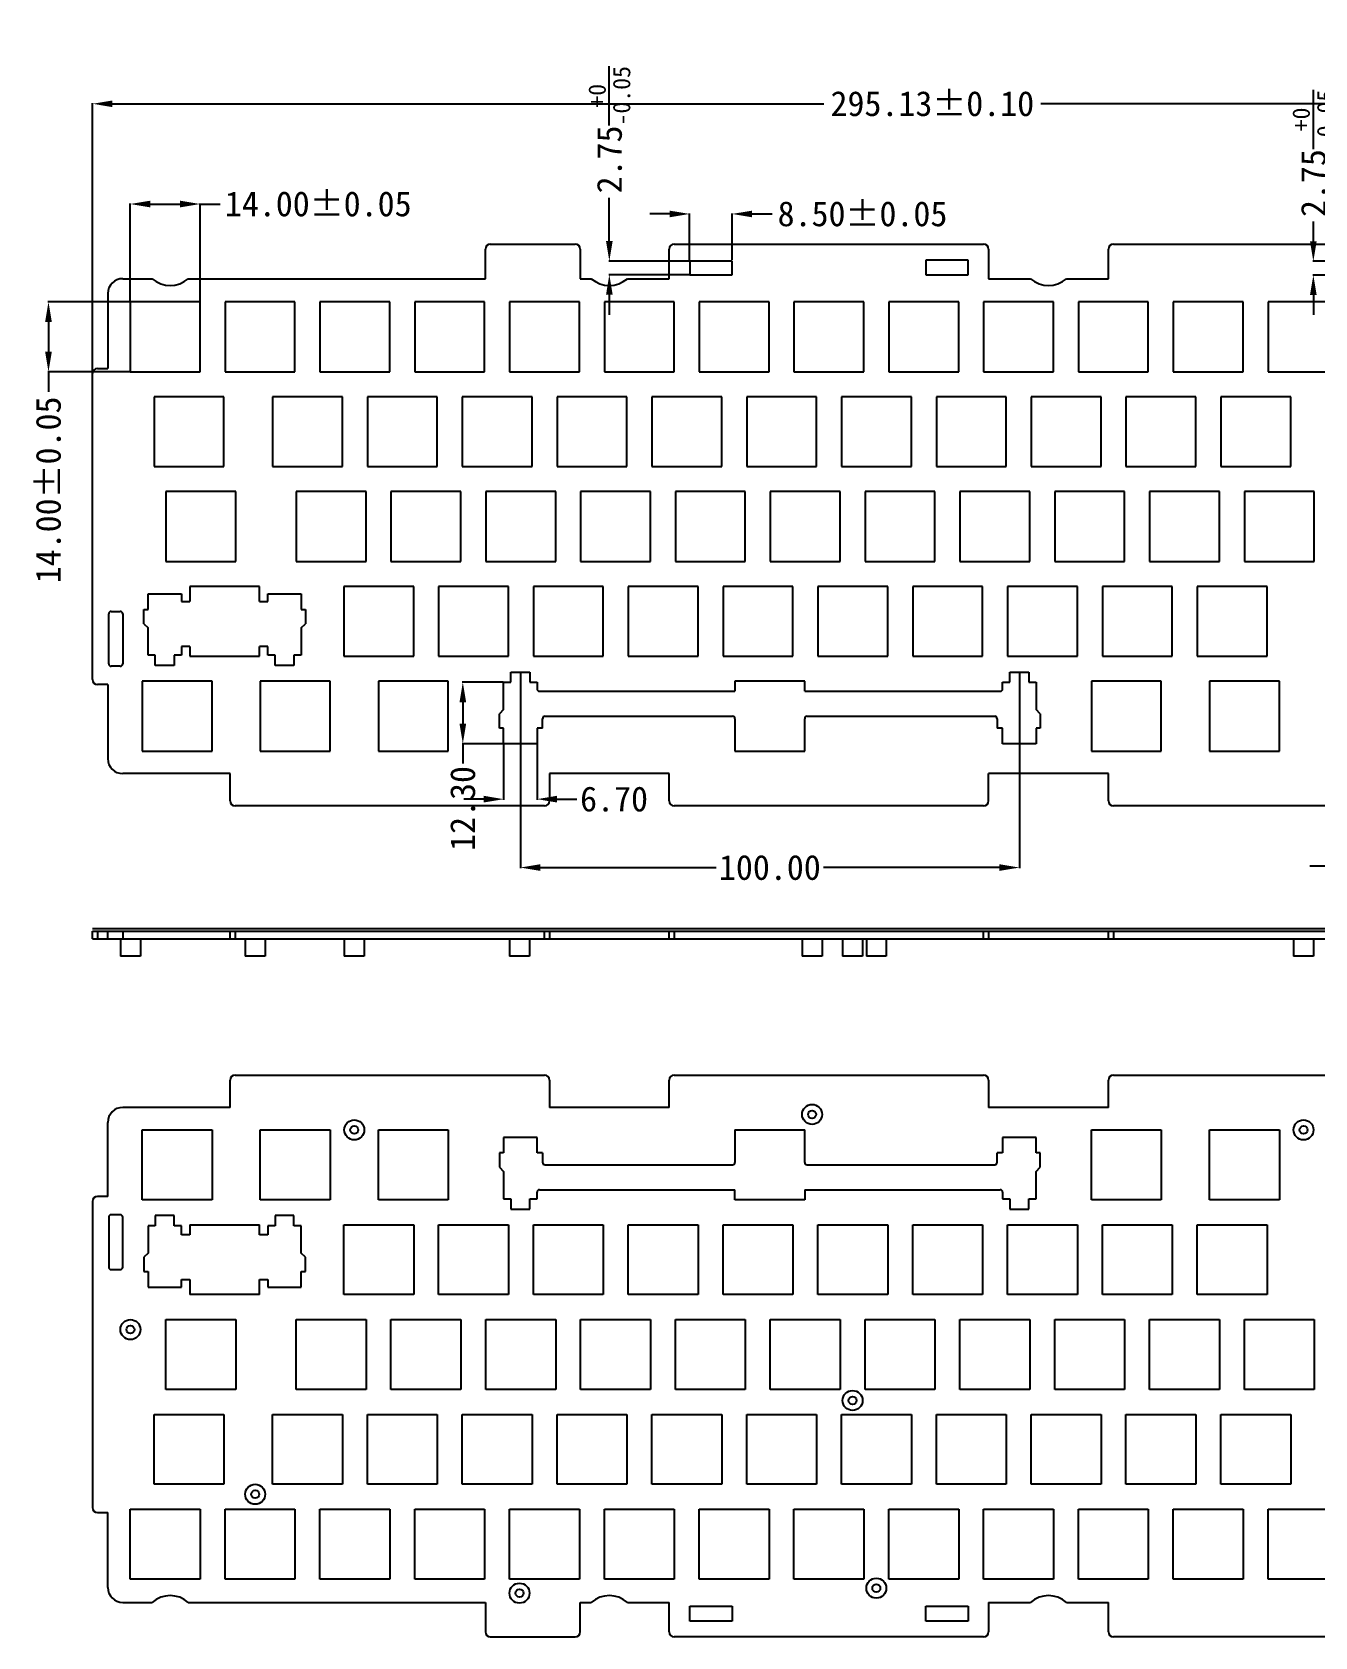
# Model space of a CAD drawing. Header units: millimetres. Extents: x 511 to 925, y -78 to 244.
# Drawn here: x 511.3 to 768.4, y -78 to 243.5 of the extents above; entities that cross this region are included whole.
import ezdxf

# ---------------------------------------------------------------- set-up
doc = ezdxf.new("R2010")
doc.units = ezdxf.units.MM
doc.header["$LTSCALE"] = 16.335
doc.header["$PDMODE"] = 3
doc.header["$PDSIZE"] = 0.3125
doc.layers.get('0').update_dxf_attribs({"linetype": 'CONTINUOUS'})
doc.layers.get('Defpoints').update_dxf_attribs({"linetype": 'CONTINUOUS'})
doc.styles.get("Standard").update_dxf_attribs({"font": ''})
doc.styles.get('Standard').set_extended_font_data('SimSun')
doc.dimstyles.get("Standard").update_dxf_attribs({"dimtxt": 0.15625, "dimasz": 0.1875, "dimexe": 0.125, "dimexo": 0.0625, "dimtad": 0, "dimtih": 1, "dimtoh": 1, "dimdsep": 46, "dimtxsty": 'Standard', "dimcen": 0.09, "dimazin": 2, "dimtp": 0.01, "dimtm": 0.01, "dimtfac": 1, "dimtofl": 0, "dimtmove": 0, "dimatfit": 3, "dimfxl": 1, "dimtolj": 1, "dimarcsym": 0})

# ---------------------------------------------------------------- blocks, each defined once
blk = doc.blocks.new('*D2')
at = {"color": 252, "lineweight": -2, "transparency": 16777216}
for p, q in [((523.44, 175.17), (523.44, 229.27)), ((527.44, 229.15), (670.01, 229.15)), ((814.57, 229.15), (713.44, 229.15)), ((818.57, 175.17), (818.57, 229.27))]:
    blk.add_line(p, q, dxfattribs=at)
at = {"color": 252, "transparency": 16777216}
for points in [[(527.44, 229.81), (527.44, 228.48), (523.44, 229.15)], [(814.57, 229.81), (814.57, 228.48), (818.57, 229.15)]]:
    blk.add_solid(points, dxfattribs=at)
at = {"layer": 'Defpoints', "color": 0, "transparency": 16777216}
for p in [(818.57, 229.15), (523.44, 175.11), (818.57, 175.11)]:
    blk.add_point(p, dxfattribs=at)
at = {"color": 4, "transparency": 16777216, "insert": (691.73, 229.15), "char_height": 5, "attachment_point": 5}
blk.add_mtext('\\A1;295.13%%P0.10', dxfattribs=at)
blk = doc.blocks.new('*D24')
at = {"color": 252, "lineweight": -2, "transparency": 16777216}
for p, q in [((639.1, 207.08), (635.1, 207.08)), ((643.1, 197.91), (643.1, 207.2)), ((651.6, 197.91), (651.6, 207.2)), ((655.6, 207.08), (659.6, 207.08))]:
    blk.add_line(p, q, dxfattribs=at)
at = {"color": 252, "transparency": 16777216}
for points in [[(639.1, 207.74), (639.1, 206.41), (643.1, 207.08)], [(655.6, 207.74), (655.6, 206.41), (651.6, 207.08)]]:
    blk.add_solid(points, dxfattribs=at)
at = {"layer": 'Defpoints', "color": 0, "transparency": 16777216}
for p in [(651.6, 207.08), (643.1, 197.85), (651.6, 197.85)]:
    blk.add_point(p, dxfattribs=at)
at = {"color": 4, "transparency": 16777216, "insert": (677.73, 207.08), "char_height": 5, "attachment_point": 5}
blk.add_mtext('\\A1;8.50%%P0.05', dxfattribs=at)
blk = doc.blocks.new('*D25')
at = {"color": 252, "lineweight": -2, "transparency": 16777216}
for p, q in [((627, 201.65), (627, 210.33)), ((643.04, 197.65), (626.88, 197.65)), ((643.04, 194.9), (626.88, 194.9)), ((627, 190.9), (627, 186.9))]:
    blk.add_line(p, q, dxfattribs=at)
at = {"color": 252, "transparency": 16777216}
for points in [[(626.34, 201.65), (627.67, 201.65), (627, 197.65)], [(626.34, 190.9), (627.67, 190.9), (627, 194.9)]]:
    blk.add_solid(points, dxfattribs=at)
at = {"layer": 'Defpoints', "color": 0, "transparency": 16777216}
for p in [(643.1, 197.65), (627, 194.9), (643.1, 194.9)]:
    blk.add_point(p, dxfattribs=at)
at = {"color": 4, "transparency": 16777216, "insert": (627, 223.95), "char_height": 5, "attachment_point": 5, "rotation": 90}
blk.add_mtext('\\A1;2.75{\\H0.7x;\\S+0/-0.05;}', dxfattribs=at)
blk = doc.blocks.new('*D18')
at = {"color": 252, "lineweight": -2, "transparency": 16777216}
for p, q in [((531, 189.52), (531, 209.19)), ((535, 209.07), (541, 209.07)), ((545, 189.52), (545, 209.19)), ((545, 209.07), (549, 209.07))]:
    blk.add_line(p, q, dxfattribs=at)
at = {"color": 252, "transparency": 16777216}
for points in [[(535, 209.73), (535, 208.4), (531, 209.07)], [(541, 209.73), (541, 208.4), (545, 209.07)]]:
    blk.add_solid(points, dxfattribs=at)
at = {"layer": 'Defpoints', "color": 0, "transparency": 16777216}
for p in [(545, 209.07), (531, 189.46), (545, 189.46)]:
    blk.add_point(p, dxfattribs=at)
at = {"color": 4, "transparency": 16777216, "insert": (568.67, 209.07), "char_height": 5, "attachment_point": 5}
blk.add_mtext('\\A1;14.00%%P0.05', dxfattribs=at)
blk = doc.blocks.new('*D19')
at = {"color": 252, "lineweight": -2, "transparency": 16777216}
for p, q in [((530.94, 189.46), (514.49, 189.46)), ((514.61, 185.46), (514.61, 179.46)), ((530.94, 175.46), (514.49, 175.46)), ((514.61, 175.46), (514.61, 171.46))]:
    blk.add_line(p, q, dxfattribs=at)
at = {"color": 252, "transparency": 16777216}
for points in [[(513.94, 185.46), (515.28, 185.46), (514.61, 189.46)], [(513.94, 179.46), (515.28, 179.46), (514.61, 175.46)]]:
    blk.add_solid(points, dxfattribs=at)
at = {"layer": 'Defpoints', "color": 0, "transparency": 16777216}
for p in [(531, 189.46), (514.61, 175.46), (531, 175.46)]:
    blk.add_point(p, dxfattribs=at)
at = {"color": 4, "transparency": 16777216, "insert": (514.61, 151.8), "char_height": 5, "attachment_point": 5, "rotation": 90}
blk.add_mtext('\\A1;14.00%%P0.05', dxfattribs=at)
blk = doc.blocks.new('*D20')
at = {"color": 252, "lineweight": -2, "transparency": 16777216}
for p, q in [((605.76, 113.26), (597.52, 113.26)), ((597.64, 109.26), (597.64, 104.96)), ((605.76, 100.96), (597.52, 100.96)), ((597.64, 100.96), (597.64, 96.96))]:
    blk.add_line(p, q, dxfattribs=at)
at = {"color": 252, "transparency": 16777216}
for points in [[(596.98, 109.26), (598.31, 109.26), (597.64, 113.26)], [(596.98, 104.96), (598.31, 104.96), (597.64, 100.96)]]:
    blk.add_solid(points, dxfattribs=at)
at = {"layer": 'Defpoints', "color": 0, "transparency": 16777216}
for p in [(605.82, 113.26), (597.64, 100.96), (605.82, 100.96)]:
    blk.add_point(p, dxfattribs=at)
at = {"color": 4, "transparency": 16777216, "insert": (597.64, 87.98), "char_height": 5, "attachment_point": 5, "rotation": 90}
blk.add_mtext('\\A1;12.30', dxfattribs=at)
blk = doc.blocks.new('*D21')
at = {"color": 252, "lineweight": -2, "transparency": 16777216}
for p, q in [((605.82, 100.9), (605.82, 89.73)), ((612.52, 100.9), (612.52, 89.73)), ((601.82, 89.85), (597.82, 89.85)), ((616.52, 89.85), (620.52, 89.85))]:
    blk.add_line(p, q, dxfattribs=at)
at = {"color": 252, "transparency": 16777216}
for points in [[(601.82, 90.52), (601.82, 89.18), (605.82, 89.85)], [(616.52, 90.52), (616.52, 89.18), (612.52, 89.85)]]:
    blk.add_solid(points, dxfattribs=at)
at = {"layer": 'Defpoints', "color": 0, "transparency": 16777216}
for p in [(605.82, 100.96), (612.52, 100.96), (612.52, 89.85)]:
    blk.add_point(p, dxfattribs=at)
at = {"color": 4, "transparency": 16777216, "insert": (627.95, 89.85), "char_height": 5, "attachment_point": 5}
blk.add_mtext('\\A1;6.70', dxfattribs=at)
blk = doc.blocks.new('*D22')
at = {"color": 252, "lineweight": -2, "transparency": 16777216}
for p, q in [((609.17, 115.25), (609.17, 76.02)), ((709.17, 115.25), (709.17, 76.02)), ((613.17, 76.14), (648.4, 76.14)), ((705.17, 76.14), (669.93, 76.14))]:
    blk.add_line(p, q, dxfattribs=at)
at = {"color": 252, "transparency": 16777216}
for points in [[(613.17, 76.81), (613.17, 75.48), (609.17, 76.14)], [(705.17, 76.81), (705.17, 75.48), (709.17, 76.14)]]:
    blk.add_solid(points, dxfattribs=at)
at = {"layer": 'Defpoints', "color": 0, "transparency": 16777216}
for p in [(609.17, 115.31), (709.17, 115.31), (709.17, 76.14)]:
    blk.add_point(p, dxfattribs=at)
at = {"color": 4, "transparency": 16777216, "insert": (659.17, 76.14), "char_height": 5, "attachment_point": 5}
blk.add_mtext('\\A1;100.00', dxfattribs=at)
blk = doc.blocks.new('*D23')
at = {"color": 252, "lineweight": -2, "transparency": 16777216}
for p, q in [((775.4, 116.55), (775.4, 76.32)), ((799.4, 116.55), (799.4, 76.32)), ((771.4, 76.45), (767.4, 76.45)), ((803.4, 76.45), (807.4, 76.45))]:
    blk.add_line(p, q, dxfattribs=at)
at = {"color": 252, "transparency": 16777216}
for points in [[(771.4, 77.11), (771.4, 75.78), (775.4, 76.45)], [(803.4, 77.11), (803.4, 75.78), (799.4, 76.45)]]:
    blk.add_solid(points, dxfattribs=at)
at = {"layer": 'Defpoints', "color": 0, "transparency": 16777216}
for p in [(775.4, 116.61), (799.4, 116.61), (799.4, 76.45)]:
    blk.add_point(p, dxfattribs=at)
at = {"color": 4, "transparency": 16777216, "insert": (787.4, 76.45), "char_height": 5, "attachment_point": 5}
blk.add_mtext('\\A1;24.00', dxfattribs=at)
blk = doc.blocks.new('*D27')
at = {"color": 252, "lineweight": -2, "transparency": 16777216}
for p, q in [((768.08, 201.59), (768.08, 205.59)), ((781.04, 197.59), (767.95, 197.59)), ((781.04, 194.84), (767.95, 194.84)), ((768.08, 190.84), (768.08, 186.84))]:
    blk.add_line(p, q, dxfattribs=at)
at = {"color": 252, "transparency": 16777216}
for points in [[(767.41, 201.59), (768.74, 201.59), (768.08, 197.59)], [(767.41, 190.84), (768.74, 190.84), (768.08, 194.84)]]:
    blk.add_solid(points, dxfattribs=at)
at = {"layer": 'Defpoints', "color": 0, "transparency": 16777216}
for p in [(768.08, 197.59), (781.1, 197.59), (781.1, 194.84)]:
    blk.add_point(p, dxfattribs=at)
at = {"color": 4, "transparency": 16777216, "insert": (768.08, 219.21), "char_height": 5, "attachment_point": 5, "rotation": 90}
blk.add_mtext('\\A1;2.75{\\H0.7x;\\S+0/-0.05;}', dxfattribs=at)

msp = doc.modelspace()

# ---------------------------------------------------------------- linework, layer by layer
at = {"color": 7, "linetype": 'Continuous'}
for p, q in [((602.155, 194.11), (602.155, 200.027)), ((603.155, 201.027), (620.155, 201.027)), ((621.155, 200.027), (621.155, 194.11)), ((639.005, 194.11), (639.005, 200.027)), ((640.005, 201.027), (702.005, 201.027)), ((703.005, 200.027), (703.005, 194.11)), ((727.005, 194.11), (727.005, 200.027)), ((728.005, 201.027), (790.005, 201.027)), ((643.105, 197.652), (643.105, 194.902)), ((651.605, 197.652), (643.105, 197.652)), ((651.605, 194.902), (651.605, 197.652)), ((690.43, 197.852), (690.43, 194.902)), ((698.905, 197.852), (690.43, 197.852)), ((698.905, 194.902), (698.905, 197.852)), ((529.505, 194.11), (535.395, 194.11)), ((542.614, 194.11), (602.155, 194.11)), ((621.155, 194.11), (623.395, 194.11)), ((630.614, 194.11), (639.005, 194.11)), ((643.105, 194.902), (651.605, 194.902)), ((690.43, 194.902), (698.905, 194.902)), ((703.005, 194.11), (711.395, 194.11)), ((718.614, 194.11), (727.005, 194.11)), ((526.505, 191.11), (526.505, 176.11)), ((531.005, 189.46), (531.005, 175.46)), ((545.005, 189.46), (531.005, 189.46)), ((545.005, 175.46), (545.005, 189.46)), ((550.005, 189.46), (550.005, 175.46)), ((564.005, 189.46), (550.005, 189.46)), ((564.005, 175.46), (564.005, 189.46)), ((569.005, 189.46), (569.005, 175.46)), ((583.005, 189.46), (569.005, 189.46)), ((583.005, 175.46), (583.005, 189.46)), ((588.005, 189.46), (588.005, 175.46)), ((602.005, 189.46), (588.005, 189.46)), ((602.005, 175.46), (602.005, 189.46)), ((607.005, 189.46), (607.005, 175.46)), ((621.005, 189.46), (607.005, 189.46)), ((621.005, 175.46), (621.005, 189.46)), ((626.005, 189.46), (626.005, 175.46)), ((640.005, 189.46), (626.005, 189.46)), ((640.005, 175.46), (640.005, 189.46)), ((645.005, 189.46), (645.005, 175.46)), ((659.005, 189.46), (645.005, 189.46)), ((659.005, 175.46), (659.005, 189.46)), ((664.005, 189.46), (664.005, 175.46)), ((678.005, 189.46), (664.005, 189.46)), ((678.005, 175.46), (678.005, 189.46)), ((683.005, 189.46), (683.005, 175.46)), ((697.005, 189.46), (683.005, 189.46)), ((697.005, 175.46), (697.005, 189.46)), ((702.005, 189.46), (702.005, 175.46)), ((716.005, 189.46), (702.005, 189.46)), ((716.005, 175.46), (716.005, 189.46)), ((721.005, 189.46), (721.005, 175.46)), ((735.005, 189.46), (721.005, 189.46)), ((735.005, 175.46), (735.005, 189.46)), ((754.005, 189.46), (740.005, 189.46)), ((740.005, 189.46), (740.005, 175.46)), ((754.005, 175.46), (754.005, 189.46)), ((773.005, 189.46), (759.005, 189.46)), ((759.005, 189.46), (759.005, 175.46)), ((523.438, 113.81), (523.438, 175.11)), ((524.438, 176.11), (526.505, 176.11)), ((531.005, 175.46), (545.005, 175.46)), ((550.005, 175.46), (564.005, 175.46)), ((569.005, 175.46), (583.005, 175.46)), ((588.005, 175.46), (602.005, 175.46)), ((607.005, 175.46), (621.005, 175.46)), ((626.005, 175.46), (640.005, 175.46)), ((645.005, 175.46), (659.005, 175.46)), ((664.005, 175.46), (678.005, 175.46)), ((683.005, 175.46), (697.005, 175.46)), ((702.005, 175.46), (716.005, 175.46)), ((721.005, 175.46), (735.005, 175.46)), ((740.005, 175.46), (754.005, 175.46)), ((759.005, 175.46), (773.005, 175.46)), ((535.77, 170.46), (535.77, 156.46)), ((549.77, 170.46), (535.77, 170.46)), ((549.77, 156.46), (549.77, 170.46)), ((559.535, 170.46), (559.535, 156.46)), ((573.535, 170.46), (559.535, 170.46)), ((573.535, 156.46), (573.535, 170.46)), ((578.535, 170.46), (578.535, 156.46)), ((592.535, 170.46), (578.535, 170.46)), ((592.535, 156.46), (592.535, 170.46)), ((597.535, 170.46), (597.535, 156.46)), ((611.535, 170.46), (597.535, 170.46)), ((611.535, 156.46), (611.535, 170.46)), ((616.535, 170.46), (616.535, 156.46)), ((630.535, 170.46), (616.535, 170.46)), ((630.535, 156.46), (630.535, 170.46)), ((635.535, 170.46), (635.535, 156.46)), ((649.535, 170.46), (635.535, 170.46)), ((649.535, 156.46), (649.535, 170.46)), ((654.535, 170.46), (654.535, 156.46)), ((668.535, 170.46), (654.535, 170.46)), ((668.535, 156.46), (668.535, 170.46)), ((673.535, 170.46), (673.535, 156.46)), ((687.535, 170.46), (673.535, 170.46)), ((687.535, 156.46), (687.535, 170.46)), ((692.535, 170.46), (692.535, 156.46)), ((706.535, 170.46), (692.535, 170.46)), ((706.535, 156.46), (706.535, 170.46)), ((725.535, 170.46), (711.535, 170.46)), ((711.535, 170.46), (711.535, 156.46)), ((725.535, 156.46), (725.535, 170.46)), ((744.535, 170.46), (730.535, 170.46)), ((730.535, 170.46), (730.535, 156.46)), ((744.535, 156.46), (744.535, 170.46)), ((763.535, 170.46), (749.535, 170.46)), ((749.535, 170.46), (749.535, 156.46)), ((763.535, 156.46), (763.535, 170.46)), ((535.77, 156.46), (549.77, 156.46)), ((559.535, 156.46), (573.535, 156.46)), ((578.535, 156.46), (592.535, 156.46)), ((597.535, 156.46), (611.535, 156.46)), ((616.535, 156.46), (630.535, 156.46)), ((635.535, 156.46), (649.535, 156.46)), ((654.535, 156.46), (668.535, 156.46)), ((673.535, 156.46), (687.535, 156.46)), ((692.535, 156.46), (706.535, 156.46)), ((711.535, 156.46), (725.535, 156.46)), ((730.535, 156.46), (744.535, 156.46)), ((749.535, 156.46), (763.535, 156.46)), ((538.15, 151.46), (538.15, 137.46)), ((552.15, 151.46), (538.15, 151.46)), ((552.15, 137.46), (552.15, 151.46)), ((564.25, 151.46), (564.25, 137.46)), ((578.25, 151.46), (564.25, 151.46)), ((578.25, 137.46), (578.25, 151.46)), ((583.25, 151.46), (583.25, 137.46)), ((597.25, 151.46), (583.25, 151.46)), ((597.25, 137.46), (597.25, 151.46)), ((602.25, 151.46), (602.25, 137.46)), ((616.25, 151.46), (602.25, 151.46)), ((616.25, 137.46), (616.25, 151.46)), ((621.25, 151.46), (621.25, 137.46)), ((635.25, 151.46), (621.25, 151.46)), ((635.25, 137.46), (635.25, 151.46)), ((640.25, 151.46), (640.25, 137.46)), ((654.25, 151.46), (640.25, 151.46)), ((654.25, 137.46), (654.25, 151.46)), ((659.25, 151.46), (659.25, 137.46)), ((673.25, 151.46), (659.25, 151.46)), ((673.25, 137.46), (673.25, 151.46)), ((678.25, 151.46), (678.25, 137.46)), ((692.25, 151.46), (678.25, 151.46)), ((692.25, 137.46), (692.25, 151.46)), ((711.25, 151.46), (697.25, 151.46)), ((697.25, 151.46), (697.25, 137.46)), ((711.25, 137.46), (711.25, 151.46)), ((730.25, 151.46), (716.25, 151.46)), ((716.25, 151.46), (716.25, 137.46)), ((730.25, 137.46), (730.25, 151.46)), ((749.25, 151.46), (735.25, 151.46)), ((735.25, 151.46), (735.25, 137.46)), ((749.25, 137.46), (749.25, 151.46)), ((768.25, 151.46), (754.25, 151.46)), ((754.25, 151.46), (754.25, 137.46)), ((768.25, 137.46), (768.25, 151.46)), ((538.15, 137.46), (552.15, 137.46)), ((564.25, 137.46), (578.25, 137.46)), ((583.25, 137.46), (597.25, 137.46)), ((602.25, 137.46), (616.25, 137.46)), ((621.25, 137.46), (635.25, 137.46)), ((640.25, 137.46), (654.25, 137.46)), ((659.25, 137.46), (673.25, 137.46)), ((678.25, 137.46), (692.25, 137.46)), ((697.25, 137.46), (711.25, 137.46)), ((716.25, 137.46), (730.25, 137.46)), ((735.25, 137.46), (749.25, 137.46)), ((754.25, 137.46), (768.25, 137.46)), ((542.91, 132.46), (542.91, 129.46)), ((556.91, 132.46), (542.91, 132.46)), ((556.91, 129.46), (556.91, 132.46)), ((573.8, 132.46), (573.8, 118.46)), ((587.8, 132.46), (573.8, 132.46)), ((587.8, 118.46), (587.8, 132.46)), ((592.8, 132.46), (592.8, 118.46)), ((606.8, 132.46), (592.8, 132.46)), ((606.8, 118.46), (606.8, 132.46)), ((611.8, 132.46), (611.8, 118.46)), ((625.8, 132.46), (611.8, 132.46)), ((625.8, 118.46), (625.8, 132.46)), ((630.8, 132.46), (630.8, 118.46)), ((644.8, 132.46), (630.8, 132.46)), ((644.8, 118.46), (644.8, 132.46)), ((649.8, 132.46), (649.8, 118.46)), ((663.8, 132.46), (649.8, 132.46)), ((663.8, 118.46), (663.8, 132.46)), ((682.8, 132.46), (668.8, 132.46)), ((668.8, 132.46), (668.8, 118.46)), ((682.8, 118.46), (682.8, 132.46)), ((701.8, 132.46), (687.8, 132.46)), ((687.8, 132.46), (687.8, 118.46)), ((701.8, 118.46), (701.8, 132.46)), ((720.8, 132.46), (706.8, 132.46)), ((706.8, 132.46), (706.8, 118.46)), ((720.8, 118.46), (720.8, 132.46)), ((739.8, 132.46), (725.8, 132.46)), ((725.8, 132.46), (725.8, 118.46)), ((739.8, 118.46), (739.8, 132.46)), ((758.8, 132.46), (744.8, 132.46)), ((744.8, 132.46), (744.8, 118.46)), ((758.8, 118.46), (758.8, 132.46)), ((534.56, 127.86), (534.56, 130.96)), ((534.56, 130.96), (541.26, 130.96)), ((541.26, 130.96), (541.26, 129.46)), ((541.26, 129.46), (542.91, 129.46)), ((556.91, 129.46), (558.56, 129.46)), ((558.56, 129.46), (558.56, 130.96)), ((558.56, 130.96), (565.26, 130.96)), ((565.26, 130.96), (565.26, 127.86)), ((526.688, 116.96), (526.688, 126.96)), ((527.188, 127.46), (528.988, 127.46)), ((529.488, 126.96), (529.488, 116.96)), ((533.735, 124.96), (533.735, 127.86)), ((533.735, 127.86), (534.56, 127.86)), ((565.26, 127.86), (566.085, 127.86)), ((566.085, 127.86), (566.085, 124.96)), ((533.735, 124.96), (534.56, 124.135)), ((534.56, 118.66), (534.56, 124.135)), ((565.26, 124.135), (566.085, 124.96)), ((565.26, 124.135), (565.26, 118.66)), ((541.26, 120.46), (541.26, 118.66)), ((542.91, 120.46), (541.26, 120.46)), ((542.91, 120.46), (542.91, 118.46)), ((556.91, 118.46), (556.91, 120.46)), ((558.56, 120.46), (556.91, 120.46)), ((558.56, 118.66), (558.56, 120.46)), ((528.988, 116.46), (527.188, 116.46)), ((536.01, 118.66), (534.56, 118.66)), ((536.01, 116.61), (536.01, 118.66)), ((539.81, 116.61), (536.01, 116.61)), ((539.81, 118.66), (539.81, 116.61)), ((541.26, 118.66), (539.81, 118.66)), ((542.91, 118.46), (556.91, 118.46)), ((560.01, 118.66), (558.56, 118.66)), ((560.01, 116.61), (560.01, 118.66)), ((563.81, 116.61), (560.01, 116.61)), ((563.81, 118.66), (563.81, 116.61)), ((565.26, 118.66), (563.81, 118.66)), ((573.8, 118.46), (587.8, 118.46)), ((592.8, 118.46), (606.8, 118.46)), ((611.8, 118.46), (625.8, 118.46)), ((630.8, 118.46), (644.8, 118.46)), ((649.8, 118.46), (663.8, 118.46)), ((668.8, 118.46), (682.8, 118.46)), ((687.8, 118.46), (701.8, 118.46)), ((706.8, 118.46), (720.8, 118.46)), ((725.8, 118.46), (739.8, 118.46)), ((744.8, 118.46), (758.8, 118.46)), ((526.505, 112.81), (524.438, 112.81)), ((526.505, 112.81), (526.505, 97.96)), ((533.385, 113.46), (533.385, 99.46)), ((547.385, 113.46), (533.385, 113.46)), ((547.385, 99.46), (547.385, 113.46)), ((557.055, 113.46), (557.055, 99.46)), ((571.055, 113.46), (557.055, 113.46)), ((571.055, 99.46), (571.055, 113.46)), ((580.725, 113.46), (580.725, 99.46)), ((594.725, 113.46), (580.725, 113.46)), ((594.725, 99.46), (594.725, 113.46)), ((605.82, 107.785), (605.82, 113.26)), ((605.82, 113.26), (607.27, 113.26)), ((607.27, 113.26), (607.27, 115.31)), ((607.27, 115.31), (611.07, 115.31)), ((611.07, 115.31), (611.07, 113.26)), ((611.07, 113.26), (612.52, 113.26)), ((612.52, 113.26), (612.52, 111.96)), ((666.17, 113.46), (652.17, 113.46)), ((652.17, 113.46), (652.17, 111.46)), ((666.17, 111.46), (666.17, 113.46)), ((705.82, 113.26), (707.27, 113.26)), ((705.82, 111.96), (705.82, 113.26)), ((707.27, 115.31), (711.07, 115.31)), ((707.27, 113.26), (707.27, 115.31)), ((711.07, 115.31), (711.07, 113.26)), ((711.07, 113.26), (712.52, 113.26)), ((712.52, 113.26), (712.52, 107.785)), ((737.615, 113.46), (723.615, 113.46)), ((723.615, 113.46), (723.615, 99.46)), ((737.615, 99.46), (737.615, 113.46)), ((761.285, 113.46), (747.285, 113.46)), ((747.285, 113.46), (747.285, 99.46)), ((761.285, 99.46), (761.285, 113.46)), ((613.02, 111.46), (652.17, 111.46)), ((666.17, 111.46), (705.32, 111.46)), ((605.82, 107.785), (604.995, 106.96)), ((604.995, 104.06), (604.995, 106.96)), ((614.12, 106.46), (651.67, 106.46)), ((666.67, 106.46), (704.22, 106.46)), ((713.345, 106.96), (712.52, 107.785)), ((713.345, 106.96), (713.345, 104.06)), ((605.82, 104.06), (604.995, 104.06)), ((605.82, 100.96), (605.82, 104.06)), ((612.52, 104.06), (612.52, 100.96)), ((613.62, 104.06), (612.52, 104.06)), ((613.62, 104.06), (613.62, 105.96)), ((652.17, 105.96), (652.17, 99.46)), ((666.17, 99.46), (666.17, 105.96)), ((704.72, 105.96), (704.72, 104.06)), ((705.82, 104.06), (704.72, 104.06)), ((705.82, 100.96), (705.82, 104.06)), ((713.345, 104.06), (712.52, 104.06)), ((712.52, 104.06), (712.52, 100.96)), ((612.52, 100.96), (605.82, 100.96)), ((712.52, 100.96), (705.82, 100.96)), ((533.385, 99.46), (547.385, 99.46)), ((557.055, 99.46), (571.055, 99.46)), ((580.725, 99.46), (594.725, 99.46)), ((652.17, 99.46), (666.17, 99.46)), ((723.615, 99.46), (737.615, 99.46)), ((747.285, 99.46), (761.285, 99.46)), ((551.005, 94.96), (529.505, 94.96)), ((551.005, 89.494), (551.005, 94.96)), ((615.005, 94.96), (615.005, 89.494)), ((639.005, 94.96), (615.005, 94.96)), ((639.005, 89.494), (639.005, 94.96)), ((727.005, 94.96), (703.005, 94.96)), ((703.005, 89.494), (703.005, 94.96)), ((727.005, 89.494), (727.005, 94.96)), ((614.005, 88.494), (552.005, 88.494)), ((702.005, 88.494), (640.005, 88.494)), ((790.005, 88.494), (728.005, 88.494)), ((523.438, 61.894), (523.438, 63.394)), ((523.438, 63.394), (818.571, 63.394)), ((523.438, 61.894), (818.571, 61.894)), ((524.438, 63.394), (524.438, 61.894)), ((526.505, 61.894), (526.505, 63.394)), ((529.038, 61.894), (529.038, 58.394)), ((529.505, 63.394), (529.505, 61.894)), ((533.038, 61.894), (533.038, 58.394)), ((551.005, 61.894), (551.005, 63.394)), ((552.005, 63.394), (552.005, 61.894)), ((554.035, 61.894), (554.035, 58.394)), ((558.035, 61.894), (558.035, 58.394)), ((573.895, 61.894), (573.895, 58.394)), ((577.895, 61.894), (577.895, 58.394)), ((607.005, 61.894), (607.005, 58.394)), ((611.005, 61.894), (611.005, 58.394)), ((614.005, 61.894), (614.005, 63.394)), ((615.005, 63.394), (615.005, 61.894)), ((639.005, 61.894), (639.005, 63.394)), ((640.005, 63.394), (640.005, 61.894)), ((665.63, 61.894), (665.63, 58.394)), ((669.63, 61.894), (669.63, 58.394)), ((673.75, 61.894), (673.75, 58.394)), ((677.75, 61.894), (677.75, 58.394)), ((678.505, 61.894), (678.505, 58.394)), ((682.505, 61.894), (682.505, 58.394)), ((702.005, 61.894), (702.005, 63.394)), ((703.005, 63.394), (703.005, 61.894)), ((727.005, 61.894), (727.005, 63.394)), ((728.005, 63.394), (728.005, 61.894)), ((764.115, 61.894), (764.115, 58.394)), ((768.115, 61.894), (768.115, 58.394)), ((533.038, 58.394), (529.038, 58.394)), ((558.035, 58.394), (554.035, 58.394)), ((577.895, 58.394), (573.895, 58.394)), ((611.005, 58.394), (607.005, 58.394)), ((669.63, 58.394), (665.63, 58.394)), ((677.75, 58.394), (673.75, 58.394)), ((682.505, 58.394), (678.505, 58.394)), ((768.115, 58.394), (764.115, 58.394)), ((551.005, 28.093), (551.005, 33.559)), ((552.005, 34.559), (614.005, 34.559)), ((615.005, 33.559), (615.005, 28.093)), ((639.005, 28.093), (639.005, 33.559)), ((640.005, 34.559), (702.005, 34.559)), ((703.005, 33.559), (703.005, 28.093)), ((727.005, 28.093), (727.005, 33.559)), ((728.005, 34.559), (790.005, 34.559)), ((551.005, 28.093), (529.505, 28.093)), ((639.005, 28.093), (615.005, 28.093)), ((727.005, 28.093), (703.005, 28.093)), ((526.505, 10.243), (526.505, 25.093)), ((533.385, 9.593), (533.385, 23.593)), ((533.385, 23.593), (547.385, 23.593)), ((547.385, 23.593), (547.385, 9.593)), ((557.055, 9.593), (557.055, 23.593)), ((557.055, 23.593), (571.055, 23.593)), ((571.055, 23.593), (571.055, 9.593)), ((580.725, 9.593), (580.725, 23.593)), ((580.725, 23.593), (594.725, 23.593)), ((594.725, 23.593), (594.725, 9.593)), ((652.17, 23.593), (652.17, 17.093)), ((652.17, 23.593), (666.17, 23.593)), ((666.17, 17.093), (666.17, 23.593)), ((723.615, 9.593), (723.615, 23.593)), ((723.615, 23.593), (737.615, 23.593)), ((737.615, 23.593), (737.615, 9.593)), ((747.285, 23.593), (761.285, 23.593)), ((747.285, 9.593), (747.285, 23.593)), ((761.285, 23.593), (761.285, 9.593)), ((605.82, 22.093), (605.82, 18.993)), ((612.52, 22.093), (605.82, 22.093)), ((612.52, 18.993), (612.52, 22.093)), ((705.82, 22.093), (705.82, 18.993)), ((712.52, 22.093), (705.82, 22.093)), ((712.52, 18.993), (712.52, 22.093)), ((604.995, 18.993), (604.995, 16.093)), ((605.82, 18.993), (604.995, 18.993)), ((604.995, 16.093), (605.82, 15.268)), ((613.62, 18.993), (612.52, 18.993)), ((613.62, 18.993), (613.62, 17.093)), ((614.12, 16.593), (651.67, 16.593)), ((666.67, 16.593), (704.22, 16.593)), ((704.72, 17.093), (704.72, 18.993)), ((705.82, 18.993), (704.72, 18.993)), ((713.345, 18.993), (712.52, 18.993)), ((712.52, 15.268), (713.345, 16.093)), ((713.345, 16.093), (713.345, 18.993)), ((605.82, 15.268), (605.82, 9.793)), ((712.52, 9.793), (712.52, 15.268)), ((526.505, 10.243), (524.438, 10.243)), ((605.82, 9.793), (607.27, 9.793)), ((607.27, 9.793), (607.27, 7.743)), ((611.07, 7.743), (611.07, 9.793)), ((611.07, 9.793), (612.52, 9.793)), ((612.52, 9.793), (612.52, 11.093)), ((613.02, 11.593), (652.17, 11.593)), ((652.17, 9.593), (652.17, 11.593)), ((666.17, 11.593), (666.17, 9.593)), ((666.17, 11.593), (705.32, 11.593)), ((705.82, 11.093), (705.82, 9.793)), ((705.82, 9.793), (707.27, 9.793)), ((707.27, 9.793), (707.27, 7.743)), ((711.07, 9.793), (712.52, 9.793)), ((711.07, 7.743), (711.07, 9.793)), ((523.438, 9.243), (523.438, -52.057)), ((528.988, 6.593), (527.188, 6.593)), ((547.385, 9.593), (533.385, 9.593)), ((536.01, 6.443), (536.01, 4.393)), ((539.81, 6.443), (536.01, 6.443)), ((539.81, 4.393), (539.81, 6.443)), ((571.055, 9.593), (557.055, 9.593)), ((560.01, 6.443), (560.01, 4.393)), ((563.81, 6.443), (560.01, 6.443)), ((563.81, 4.393), (563.81, 6.443)), ((594.725, 9.593), (580.725, 9.593)), ((607.27, 7.743), (611.07, 7.743)), ((666.17, 9.593), (652.17, 9.593)), ((707.27, 7.743), (711.07, 7.743)), ((737.615, 9.593), (723.615, 9.593)), ((761.285, 9.593), (747.285, 9.593)), ((526.688, 6.093), (526.688, -3.907)), ((529.488, -3.907), (529.488, 6.093)), ((534.56, 4.393), (534.56, -1.082)), ((536.01, 4.393), (534.56, 4.393)), ((541.26, 4.393), (539.81, 4.393)), ((541.26, 2.593), (541.26, 4.393)), ((542.91, 4.593), (542.91, 2.593)), ((542.91, 4.593), (556.91, 4.593)), ((556.91, 2.593), (556.91, 4.593)), ((558.56, 4.393), (558.56, 2.593)), ((560.01, 4.393), (558.56, 4.393)), ((565.26, 4.393), (563.81, 4.393)), ((565.26, -1.082), (565.26, 4.393)), ((573.8, -9.407), (573.8, 4.593)), ((573.8, 4.593), (587.8, 4.593)), ((587.8, 4.593), (587.8, -9.407)), ((592.8, -9.407), (592.8, 4.593)), ((592.8, 4.593), (606.8, 4.593)), ((606.8, 4.593), (606.8, -9.407)), ((611.8, -9.407), (611.8, 4.593)), ((611.8, 4.593), (625.8, 4.593)), ((625.8, 4.593), (625.8, -9.407)), ((630.8, -9.407), (630.8, 4.593)), ((630.8, 4.593), (644.8, 4.593)), ((644.8, 4.593), (644.8, -9.407)), ((649.8, -9.407), (649.8, 4.593)), ((649.8, 4.593), (663.8, 4.593)), ((663.8, 4.593), (663.8, -9.407)), ((668.8, -9.407), (668.8, 4.593)), ((668.8, 4.593), (682.8, 4.593)), ((682.8, 4.593), (682.8, -9.407)), ((687.8, -9.407), (687.8, 4.593)), ((687.8, 4.593), (701.8, 4.593)), ((701.8, 4.593), (701.8, -9.407)), ((706.8, 4.593), (720.8, 4.593)), ((706.8, -9.407), (706.8, 4.593)), ((720.8, 4.593), (720.8, -9.407)), ((725.8, 4.593), (739.8, 4.593)), ((725.8, -9.407), (725.8, 4.593)), ((739.8, 4.593), (739.8, -9.407)), ((744.8, 4.593), (758.8, 4.593)), ((744.8, -9.407), (744.8, 4.593)), ((758.8, 4.593), (758.8, -9.407)), ((542.91, 2.593), (541.26, 2.593)), ((558.56, 2.593), (556.91, 2.593)), ((534.56, -1.082), (533.735, -1.907)), ((533.735, -1.907), (533.735, -4.807)), ((566.085, -1.907), (565.26, -1.082)), ((566.085, -4.807), (566.085, -1.907)), ((527.188, -4.407), (528.988, -4.407)), ((533.735, -4.807), (534.56, -4.807)), ((534.56, -4.807), (534.56, -7.907)), ((541.26, -7.907), (541.26, -6.407)), ((541.26, -6.407), (542.91, -6.407)), ((542.91, -6.407), (542.91, -9.407)), ((556.91, -9.407), (556.91, -6.407)), ((556.91, -6.407), (558.56, -6.407)), ((558.56, -6.407), (558.56, -7.907)), ((565.26, -7.907), (565.26, -4.807)), ((565.26, -4.807), (566.085, -4.807)), ((534.56, -7.907), (541.26, -7.907)), ((556.91, -9.407), (542.91, -9.407)), ((558.56, -7.907), (565.26, -7.907)), ((587.8, -9.407), (573.8, -9.407)), ((606.8, -9.407), (592.8, -9.407)), ((625.8, -9.407), (611.8, -9.407)), ((644.8, -9.407), (630.8, -9.407)), ((663.8, -9.407), (649.8, -9.407)), ((682.8, -9.407), (668.8, -9.407)), ((701.8, -9.407), (687.8, -9.407)), ((720.8, -9.407), (706.8, -9.407)), ((739.8, -9.407), (725.8, -9.407)), ((758.8, -9.407), (744.8, -9.407)), ((538.15, -28.407), (538.15, -14.407)), ((538.15, -14.407), (552.15, -14.407)), ((552.15, -14.407), (552.15, -28.407)), ((564.25, -28.407), (564.25, -14.407)), ((564.25, -14.407), (578.25, -14.407)), ((578.25, -14.407), (578.25, -28.407)), ((583.25, -28.407), (583.25, -14.407)), ((583.25, -14.407), (597.25, -14.407)), ((597.25, -14.407), (597.25, -28.407)), ((602.25, -28.407), (602.25, -14.407)), ((602.25, -14.407), (616.25, -14.407)), ((616.25, -14.407), (616.25, -28.407)), ((621.25, -28.407), (621.25, -14.407)), ((621.25, -14.407), (635.25, -14.407)), ((635.25, -14.407), (635.25, -28.407)), ((640.25, -28.407), (640.25, -14.407)), ((640.25, -14.407), (654.25, -14.407)), ((654.25, -14.407), (654.25, -28.407)), ((659.25, -28.407), (659.25, -14.407)), ((659.25, -14.407), (673.25, -14.407)), ((673.25, -14.407), (673.25, -28.407)), ((678.25, -28.407), (678.25, -14.407)), ((678.25, -14.407), (692.25, -14.407)), ((692.25, -14.407), (692.25, -28.407)), ((697.25, -14.407), (711.25, -14.407)), ((697.25, -28.407), (697.25, -14.407)), ((711.25, -14.407), (711.25, -28.407)), ((716.25, -14.407), (730.25, -14.407)), ((716.25, -28.407), (716.25, -14.407)), ((730.25, -14.407), (730.25, -28.407)), ((735.25, -14.407), (749.25, -14.407)), ((735.25, -28.407), (735.25, -14.407)), ((749.25, -14.407), (749.25, -28.407)), ((754.25, -14.407), (768.25, -14.407)), ((754.25, -28.407), (754.25, -14.407)), ((768.25, -14.407), (768.25, -28.407)), ((552.15, -28.407), (538.15, -28.407)), ((578.25, -28.407), (564.25, -28.407)), ((597.25, -28.407), (583.25, -28.407)), ((616.25, -28.407), (602.25, -28.407)), ((635.25, -28.407), (621.25, -28.407)), ((654.25, -28.407), (640.25, -28.407)), ((673.25, -28.407), (659.25, -28.407)), ((692.25, -28.407), (678.25, -28.407)), ((711.25, -28.407), (697.25, -28.407)), ((730.25, -28.407), (716.25, -28.407)), ((749.25, -28.407), (735.25, -28.407)), ((768.25, -28.407), (754.25, -28.407)), ((535.77, -47.407), (535.77, -33.407)), ((535.77, -33.407), (549.77, -33.407)), ((549.77, -33.407), (549.77, -47.407)), ((559.535, -47.407), (559.535, -33.407)), ((559.535, -33.407), (573.535, -33.407)), ((573.535, -33.407), (573.535, -47.407)), ((578.535, -47.407), (578.535, -33.407)), ((578.535, -33.407), (592.535, -33.407)), ((592.535, -33.407), (592.535, -47.407)), ((597.535, -47.407), (597.535, -33.407)), ((597.535, -33.407), (611.535, -33.407)), ((611.535, -33.407), (611.535, -47.407)), ((616.535, -47.407), (616.535, -33.407)), ((616.535, -33.407), (630.535, -33.407)), ((630.535, -33.407), (630.535, -47.407)), ((635.535, -47.407), (635.535, -33.407)), ((635.535, -33.407), (649.535, -33.407)), ((649.535, -33.407), (649.535, -47.407)), ((654.535, -47.407), (654.535, -33.407)), ((654.535, -33.407), (668.535, -33.407)), ((668.535, -33.407), (668.535, -47.407)), ((673.535, -33.407), (687.535, -33.407)), ((673.535, -47.407), (673.535, -33.407)), ((687.535, -33.407), (687.535, -47.407)), ((692.535, -33.407), (706.535, -33.407)), ((692.535, -47.407), (692.535, -33.407)), ((706.535, -33.407), (706.535, -47.407)), ((711.535, -33.407), (725.535, -33.407)), ((711.535, -47.407), (711.535, -33.407)), ((725.535, -33.407), (725.535, -47.407)), ((730.535, -33.407), (744.535, -33.407)), ((730.535, -47.407), (730.535, -33.407)), ((744.535, -33.407), (744.535, -47.407)), ((749.535, -33.407), (763.535, -33.407)), ((749.535, -47.407), (749.535, -33.407)), ((763.535, -33.407), (763.535, -47.407)), ((549.77, -47.407), (535.77, -47.407)), ((573.535, -47.407), (559.535, -47.407)), ((592.535, -47.407), (578.535, -47.407)), ((611.535, -47.407), (597.535, -47.407)), ((630.535, -47.407), (616.535, -47.407)), ((649.535, -47.407), (635.535, -47.407)), ((668.535, -47.407), (654.535, -47.407)), ((687.535, -47.407), (673.535, -47.407)), ((706.535, -47.407), (692.535, -47.407)), ((725.535, -47.407), (711.535, -47.407)), ((744.535, -47.407), (730.535, -47.407)), ((763.535, -47.407), (749.535, -47.407)), ((524.438, -53.057), (526.505, -53.057)), ((526.505, -68.057), (526.505, -53.057)), ((531.005, -66.407), (531.005, -52.407)), ((531.005, -52.407), (545.005, -52.407)), ((545.005, -52.407), (545.005, -66.407)), ((550.005, -66.407), (550.005, -52.407)), ((550.005, -52.407), (564.005, -52.407)), ((564.005, -52.407), (564.005, -66.407)), ((569.005, -66.407), (569.005, -52.407)), ((569.005, -52.407), (583.005, -52.407)), ((583.005, -52.407), (583.005, -66.407)), ((588.005, -66.407), (588.005, -52.407)), ((588.005, -52.407), (602.005, -52.407)), ((602.005, -52.407), (602.005, -66.407)), ((607.005, -66.407), (607.005, -52.407)), ((607.005, -52.407), (621.005, -52.407)), ((621.005, -52.407), (621.005, -66.407)), ((626.005, -66.407), (626.005, -52.407)), ((626.005, -52.407), (640.005, -52.407)), ((640.005, -52.407), (640.005, -66.407)), ((645.005, -52.407), (659.005, -52.407)), ((645.005, -66.407), (645.005, -52.407)), ((659.005, -52.407), (659.005, -66.407)), ((664.005, -52.407), (678.005, -52.407)), ((664.005, -66.407), (664.005, -52.407)), ((678.005, -52.407), (678.005, -66.407)), ((683.005, -52.407), (697.005, -52.407)), ((683.005, -66.407), (683.005, -52.407)), ((697.005, -52.407), (697.005, -66.407)), ((702.005, -52.407), (716.005, -52.407)), ((702.005, -66.407), (702.005, -52.407)), ((716.005, -52.407), (716.005, -66.407)), ((721.005, -52.407), (735.005, -52.407)), ((721.005, -66.407), (721.005, -52.407)), ((735.005, -52.407), (735.005, -66.407)), ((740.005, -52.407), (754.005, -52.407)), ((740.005, -66.407), (740.005, -52.407)), ((754.005, -52.407), (754.005, -66.407)), ((759.005, -52.407), (773.005, -52.407)), ((759.005, -66.407), (759.005, -52.407)), ((545.005, -66.407), (531.005, -66.407)), ((564.005, -66.407), (550.005, -66.407)), ((583.005, -66.407), (569.005, -66.407)), ((602.005, -66.407), (588.005, -66.407)), ((621.005, -66.407), (607.005, -66.407)), ((640.005, -66.407), (626.005, -66.407)), ((659.005, -66.407), (645.005, -66.407)), ((678.005, -66.407), (664.005, -66.407)), ((697.005, -66.407), (683.005, -66.407)), ((716.005, -66.407), (702.005, -66.407)), ((735.005, -66.407), (721.005, -66.407)), ((754.005, -66.407), (740.005, -66.407)), ((773.005, -66.407), (759.005, -66.407)), ((529.505, -71.057), (535.395, -71.057)), ((542.614, -71.057), (602.155, -71.057)), ((602.155, -71.057), (602.155, -76.974)), ((621.155, -76.974), (621.155, -71.057)), ((621.155, -71.057), (623.395, -71.057)), ((630.614, -71.057), (639.005, -71.057)), ((639.005, -76.974), (639.005, -71.057)), ((643.105, -71.849), (651.605, -71.849)), ((643.105, -74.799), (643.105, -71.849)), ((651.605, -71.849), (651.605, -74.799)), ((690.43, -71.849), (698.905, -71.849)), ((690.43, -74.799), (690.43, -71.849)), ((698.905, -71.849), (698.905, -74.799)), ((703.005, -71.057), (711.395, -71.057)), ((703.005, -71.057), (703.005, -76.974)), ((718.614, -71.057), (727.005, -71.057)), ((727.005, -76.974), (727.005, -71.057)), ((651.605, -74.799), (643.105, -74.799)), ((698.905, -74.799), (690.43, -74.799)), ((603.155, -77.974), (620.155, -77.974)), ((702.005, -77.974), (640.005, -77.974)), ((790.005, -77.974), (728.005, -77.974))]:
    msp.add_line(p, q, dxfattribs=at)
at = {"color": 1}
msp.add_line((818.571, 63.894), (523.438, 63.894), dxfattribs=at)
at = {"color": 2, "linetype": 'Continuous'}
for centre, radius in [((667.63, 26.693), 2), ((667.63, 26.693), 0.8), ((575.895, 23.593), 2), ((575.895, 23.593), 0.8), ((766.115, 23.593), 2), ((766.115, 23.593), 0.8), ((531.038, -16.407), 2), ((531.038, -16.407), 0.8), ((675.75, -30.607), 2), ((675.75, -30.607), 0.8), ((556.035, -49.407), 2), ((556.035, -49.407), 0.8), ((609.005, -69.207), 2), ((680.505, -68.207), 2), ((680.505, -68.207), 0.8), ((609.005, -69.207), 0.8)]:
    msp.add_circle(centre, radius, dxfattribs=at)
at = {"color": 7, "linetype": 'Continuous'}
for centre, radius, start, end in [((603.155, 200.027), 1, 90, 180), ((620.155, 200.027), 1, 0, 90), ((640.005, 200.027), 1, 90, 180), ((702.005, 200.027), 1, 0, 90), ((728.005, 200.027), 1, 90, 180), ((529.505, 191.11), 3, 90, 180), ((539.005, 198.26), 5.5, 228.98567, 311.01433), ((627.005, 198.26), 5.5, 228.98567, 311.01433), ((715.005, 198.26), 5.5, 228.98567, 311.01433), ((524.438, 175.11), 1, 90, 180), ((527.188, 126.96), 0.5, 90, 180), ((528.988, 126.96), 0.5, 0, 90), ((527.188, 116.96), 0.5, 180, 270), ((528.988, 116.96), 0.5, 270, 0), ((524.438, 113.81), 1, 180, 270), ((613.02, 111.96), 0.5, 180, 270), ((705.32, 111.96), 0.5, 270, 0), ((614.12, 105.96), 0.5, 90, 180), ((651.67, 105.96), 0.5, 0, 90), ((666.67, 105.96), 0.5, 90, 180), ((704.22, 105.96), 0.5, 0, 90), ((529.505, 97.96), 3, 180, 270), ((552.005, 89.494), 1, 180, 270), ((614.005, 89.494), 1, 270, 0), ((640.005, 89.494), 1, 180, 270), ((702.005, 89.494), 1, 270, 0), ((728.005, 89.494), 1, 180, 270), ((552.005, 33.559), 1, 90, 180), ((614.005, 33.559), 1, 0, 90), ((640.005, 33.559), 1, 90, 180), ((702.005, 33.559), 1, 0, 90), ((728.005, 33.559), 1, 90, 180), ((529.505, 25.093), 3, 90, 180), ((614.12, 17.093), 0.5, 180, 270), ((651.67, 17.093), 0.5, 270, 360), ((666.67, 17.093), 0.5, 180, 270), ((704.22, 17.093), 0.5, 270, 0), ((524.438, 9.243), 1, 90, 180), ((613.02, 11.093), 0.5, 90, 180), ((705.32, 11.093), 0.5, 0, 90), ((527.188, 6.093), 0.5, 90, 180), ((528.988, 6.093), 0.5, 0, 90), ((527.188, -3.907), 0.5, 180, 270), ((528.988, -3.907), 0.5, 270, 0), ((524.438, -52.057), 1, 180, 270), ((529.505, -68.057), 3, 180, 270), ((539.005, -75.207), 5.5, 48.98567, 131.01433), ((627.005, -75.207), 5.5, 48.98567, 131.01433), ((715.005, -75.207), 5.5, 48.98567, 131.01433), ((603.155, -76.974), 1, 180, 270), ((620.155, -76.974), 1, 270, 0), ((640.005, -76.974), 1, 180, 270), ((702.005, -76.974), 1, 270, 0), ((728.005, -76.974), 1, 180, 270)]:
    msp.add_arc(centre, radius, start, end, dxfattribs=at)

# ---------------------------------------------------------------- dimensions: what is measured, and where the dimension line sits
dim = msp.add_linear_dim(base=(627.005, 194.902), p1=(643.105, 197.652), p2=(643.105, 194.902), angle=90, text='<>{\\H0.7x;\\S+0/-0.05;}', dimstyle='Standard', override={"dimtxt": 5, "dimasz": 4, "dimtih": 0, "dimtoh": 0, "dimzin": 0, "dimcen": 1, "dimclrd": 252, "dimclre": 252, "dimclrt": 4, "dimadec": 0, "dimazin": 0, "dimtp": 0, "dimtm": 0, "dimtzin": 0})
dim.commit()
dim.dimension.update_dxf_attribs({"geometry": '*D25', "text_midpoint": (627.005, 223.949), "dimtype": 160})
for base, p1, p2, text, picture, middle in [((768.077, 197.589), (781.105, 194.839), (781.105, 197.589), '<>{\\H0.7x;\\S+0/-0.05;}', '*D27', (768.077, 219.206)), ((514.611, 175.46), (531.005, 189.46), (531.005, 175.46), '<>%%P0.05', '*D19', (514.611, 151.798))]:
    dim = msp.add_linear_dim(base=base, p1=p1, p2=p2, angle=90, text=text, dimstyle='Standard', override={"dimtxt": 5, "dimasz": 4, "dimtih": 0, "dimtoh": 0, "dimzin": 0, "dimcen": 1, "dimclrd": 252, "dimclre": 252, "dimclrt": 4, "dimadec": 0, "dimazin": 0, "dimtp": 0, "dimtm": 0, "dimtzin": 0})
    dim.commit()
    dim.dimension.update_dxf_attribs({"geometry": picture, "text_midpoint": middle})
for base, p1, p2, text, picture, middle in [((818.571, 229.147), (523.438, 175.11), (818.571, 175.11), '<>%%P0.10', '*D2', (691.726, 229.147)), ((545.005, 209.066), (531.005, 189.46), (545.005, 189.46), '<>%%P0.05', '*D18', (568.666, 209.066))]:
    dim = msp.add_linear_dim(base=base, p1=p1, p2=p2, text=text, dimstyle='Standard', override={"dimtxt": 5, "dimasz": 4, "dimtih": 0, "dimtoh": 0, "dimzin": 0, "dimcen": 1, "dimclrd": 252, "dimclre": 252, "dimclrt": 4, "dimadec": 0, "dimazin": 0, "dimtp": 0, "dimtm": 0, "dimtzin": 0})
    dim.commit()
    dim.dimension.update_dxf_attribs({"geometry": picture, "text_midpoint": middle, "dimtype": 160})
dim = msp.add_linear_dim(base=(651.605, 207.078), p1=(643.105, 197.852), p2=(651.605, 197.852), text='<>%%P0.05', dimstyle='Standard', override={"dimtxt": 5, "dimasz": 4, "dimtih": 0, "dimtoh": 0, "dimzin": 0, "dimcen": 1, "dimclrd": 252, "dimclre": 252, "dimclrt": 4, "dimadec": 0, "dimazin": 0, "dimtp": 0, "dimtm": 0, "dimtzin": 0})
dim.commit()
dim.dimension.update_dxf_attribs({"geometry": '*D24', "text_midpoint": (677.73, 207.078)})
for base, p1, p2, picture, middle in [((799.402, 76.448), (775.402, 116.61), (799.402, 116.61), '*D23', (787.402, 76.448)), ((709.17, 76.142), (609.17, 115.31), (709.17, 115.31), '*D22', (659.17, 76.142)), ((612.52, 89.851), (605.82, 100.96), (612.52, 100.96), '*D21', (627.946, 89.851))]:
    dim = msp.add_linear_dim(base=base, p1=p1, p2=p2, dimstyle='Standard', override={"dimtxt": 5, "dimasz": 4, "dimtih": 0, "dimtoh": 0, "dimzin": 0, "dimcen": 1, "dimclrd": 252, "dimclre": 252, "dimclrt": 4, "dimadec": 0, "dimazin": 0, "dimtp": 0, "dimtm": 0, "dimtzin": 0})
    dim.commit()
    dim.dimension.update_dxf_attribs({"geometry": picture, "text_midpoint": middle})
dim = msp.add_linear_dim(base=(597.642, 100.96), p1=(605.82, 113.26), p2=(605.82, 100.96), angle=90, dimstyle='Standard', override={"dimtxt": 5, "dimasz": 4, "dimtih": 0, "dimtoh": 0, "dimzin": 0, "dimcen": 1, "dimclrd": 252, "dimclre": 252, "dimclrt": 4, "dimadec": 0, "dimazin": 0, "dimtp": 0, "dimtm": 0, "dimtzin": 0})
dim.commit()
dim.dimension.update_dxf_attribs({"geometry": '*D20', "text_midpoint": (597.642, 87.983)})

doc.saveas('drawing.dxf')
